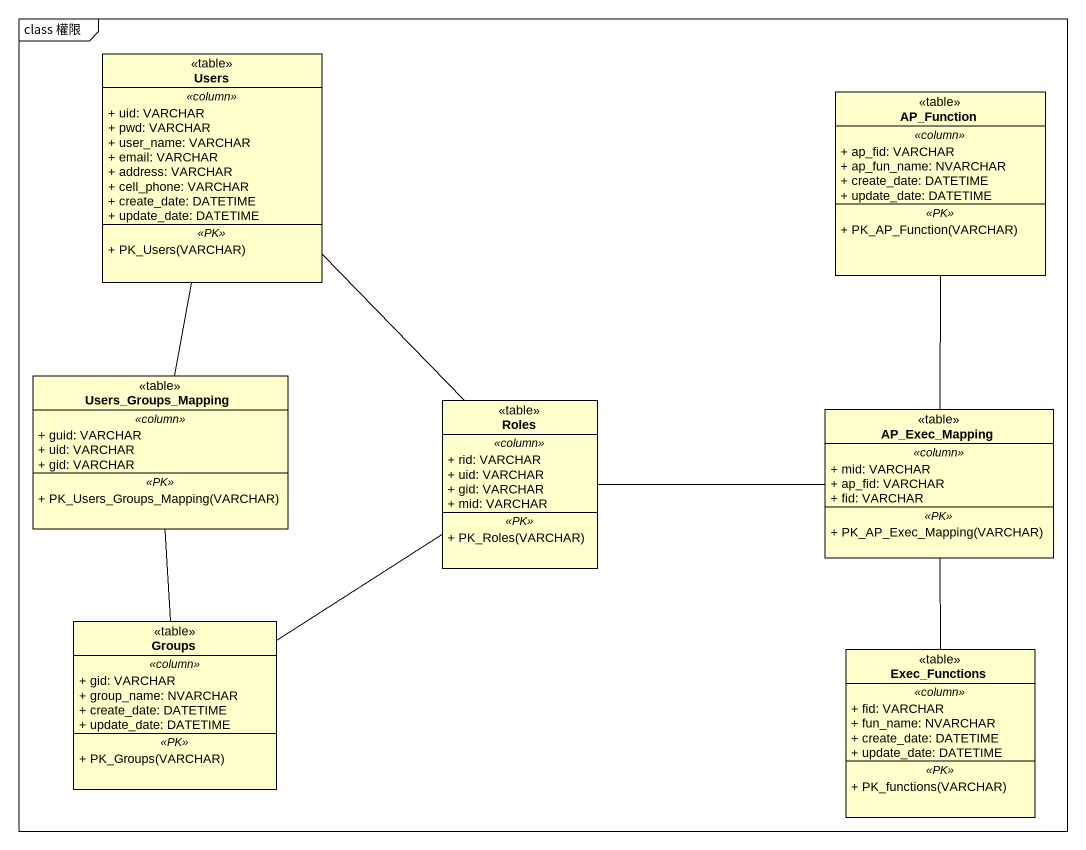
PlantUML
@startuml
mainframe class 權限
hide circle
hide empty members
skinparam classAttributeIconSize 0
class Users <<table>> {
  .. <<column>> ..
  + uid: VARCHAR
  + pwd: VARCHAR
  + user_name: VARCHAR
  + email: VARCHAR
  + address: VARCHAR
  + cell_phone: VARCHAR
  + create_date: DATETIME
  + update_date: DATETIME
  .. <<PK>> ..
  + PK_Users(VARCHAR)
}
class AP_Function <<table>> {
  .. <<column>> ..
  + ap_fid: VARCHAR
  + ap_fun_name: NVARCHAR
  + create_date: DATETIME
  + update_date: DATETIME
  .. <<PK>> ..
  + PK_AP_Function(VARCHAR)
}
class Users_Groups_Mapping <<table>> {
  .. <<column>> ..
  + guid: VARCHAR
  + uid: VARCHAR
  + gid: VARCHAR
  .. <<PK>> ..
  + PK_Users_Groups_Mapping(VARCHAR)
}
class Roles <<table>> {
  .. <<column>> ..
  + rid: VARCHAR
  + uid: VARCHAR
  + gid: VARCHAR
  + mid: VARCHAR
  .. <<PK>> ..
  + PK_Roles(VARCHAR)
}
class AP_Exec_Mapping <<table>> {
  .. <<column>> ..
  + mid: VARCHAR
  + ap_fid: VARCHAR
  + fid: VARCHAR
  .. <<PK>> ..
  + PK_AP_Exec_Mapping(VARCHAR)
}
class Groups <<table>> {
  .. <<column>> ..
  + gid: VARCHAR
  + group_name: NVARCHAR
  + create_date: DATETIME
  + update_date: DATETIME
  .. <<PK>> ..
  + PK_Groups(VARCHAR)
}
class Exec_Functions <<table>> {
  .. <<column>> ..
  + fid: VARCHAR
  + fun_name: NVARCHAR
  + create_date: DATETIME
  + update_date: DATETIME
  .. <<PK>> ..
  + PK_functions(VARCHAR)
}
Users -- Users_Groups_Mapping
Users -- Roles
AP_Function -- AP_Exec_Mapping
Users_Groups_Mapping -- Groups
Roles -right- AP_Exec_Mapping
AP_Exec_Mapping -- Exec_Functions
Groups -up- Roles
@enduml
